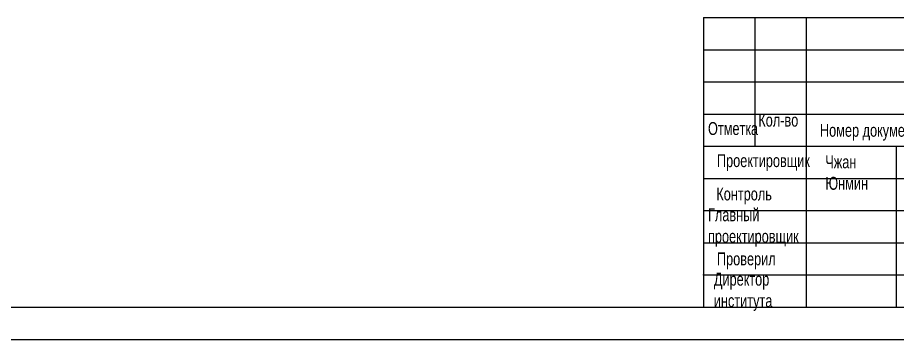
# Model space of a CAD drawing. Header units: millimetres. Extents: x 0 to 21000, y 0 to 14850.
# Drawn here: x 6403 to 13229, y 0 to 2495 of the extents above; entities that cross this region are included whole.
import ezdxf

# ---------------------------------------------------------------- set-up
doc = ezdxf.new("R2010")
doc.units = ezdxf.units.MM
doc.header["$LTSCALE"] = 500
for name, color, linetype in [('01', 7, 'Continuous'), ('02', 1, 'Continuous'), ('THICK', 7, 'Continuous')]:
    doc.layers.add(name, color=color, linetype=linetype)
doc.styles.get("Standard").update_dxf_attribs({"font": 'isocp', "width": 0.707, "bigfont": 'intecad.shx'})

# ---------------------------------------------------------------- blocks, each defined once
blk = doc.blocks.new('*U397')
at = {"layer": '01'}
blk.add_lwpolyline([(25, 5), (415, 5)], dxfattribs=at)
at = {"layer": '02'}
blk.add_lwpolyline([(0, 0), (420, 0)], dxfattribs=at)

msp = doc.modelspace()

# ---------------------------------------------------------------- linework, layer by layer
at = {"layer": 'THICK'}
for p, q in [((11725.62, 2495.32), (11725.62, 250)), ((11725.62, 2495.32), (20706.9, 2495.32)), ((12124.66, 2494.24), (12124.66, 2495.32)), ((12124.79, 1497.4), (12124.79, 2495.32)), ((12523.96, 250), (12523.96, 2495.32)), ((11725.62, 1746.88), (14719.38, 1746.88)), ((11725.62, 1497.4), (14719.38, 1497.4)), ((13222.5, 250), (13222.5, 1497.4)), ((11725.62, 250), (20706.9, 250))]:
    msp.add_line(p, q, dxfattribs=at)
at = {"layer": 'THICK', "color": 3}
for p, q in [((11725.62, 2245.84), (14719.38, 2245.84)), ((11725.62, 1996.36), (14719.38, 1996.36)), ((11725.62, 1247.92), (14719.38, 1247.92)), ((11725.62, 998.44), (14719.38, 998.44)), ((11725.62, 748.96), (14719.38, 748.96)), ((11725.62, 499.48), (14719.38, 499.48))]:
    msp.add_line(p, q, dxfattribs=at)
for p in [(11725.62, 499.48), (11725.62, 250)]:
    msp.add_point(p, dxfattribs=at)

# ---------------------------------------------------------------- block references
at = {"layer": '01', "xscale": 50, "yscale": 50, "zscale": 50}
msp.add_blockref('*U397', (0, 0), dxfattribs=at)

# ---------------------------------------------------------------- texts
at = {"layer": '01', "char_height": 100, "attachment_point": 1}
for s, insert in [('{\\fArial|b0|i0|c204|p34;Кол-во}', (12150, 1750)), ('{\\fArial|b0|i0|c204|p34;Отметка}', (11759.71, 1685.29)), ('{\\fArial|b0|i0|c204|p34;Номер документа}', (12628.12, 1671.45)), ('{\\fArial|b0|i0|c204|p34;Контроль}', (11824.38, 1177.62)), ('{\\fArial|b0|i0|c204|p34;Главный\\Pпроектировщик}', (11759.71, 1016.09)), ('{\\fArial|b0|i0|c204|p34;Проверил}', (11829, 674.56))]:
    msp.add_mtext(s, dxfattribs=dict(at, insert=insert))
for s, insert, width in [('{\\fArial|b0|i0|c204|p34;Проектировщик}', (11829, 1436.07), 4.6192), ('{\\fArial|b0|i0|c204|p34;\\C3;Чжан Юнмин}', (12669.69, 1426.84), 4.6192), ('{\\fArial|b0|i0|c204|p34;Директор\\Pинститута}', (11805.01, 516.72), 3.2394)]:
    msp.add_mtext(s, dxfattribs=dict(at, insert=insert, width=width))

doc.saveas('drawing.dxf')
